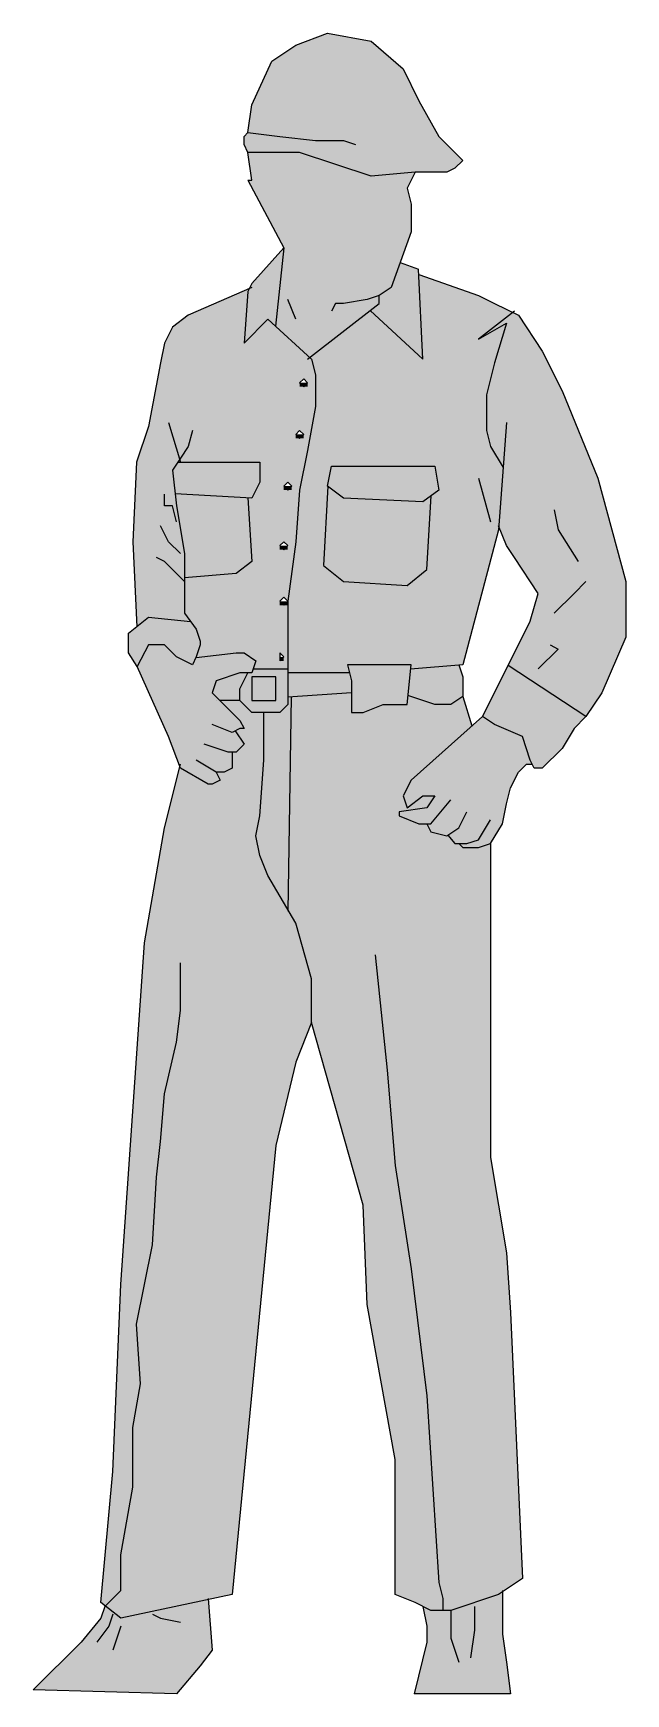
# Model space of a CAD drawing. Header units: millimetres. Extents: x -490 to 187, y 0 to 1898.
import ezdxf

# ---------------------------------------------------------------- set-up
doc = ezdxf.new("R2010")
doc.units = ezdxf.units.MM

msp = doc.modelspace()

# ---------------------------------------------------------------- hatches: boundary and pattern name
at = {"transparency": 33554687}
for color, points in [(256, [(0.6, 1752.3), (-26.7, 1779.6), (-49.4, 1820.4), (-67.5, 1856.7), (-103.8, 1888.5), (-153.8, 1897.6), (-190.1, 1884), (-217.3, 1865.8), (-240, 1815.9), (-244.6, 1784.1), (-249.1, 1779.6), (-249.1, 1770.5), (-244.6, 1761.4), (-185.6, 1761.4), (-103.8, 1734.2), (-53.9, 1738.7), (-17.6, 1738.7), (-8.5, 1743.2)]), (33, [(55, 1180.3), (52.3, 1174.9), (141.3, 1116.8), (159.5, 1144), (186.7, 1207.6), (186.7, 1271.1), (154.9, 1389.1), (114.1, 1489), (91.4, 1534.4), (64.1, 1575.3), (57.8, 1578.4), (18.7, 1548), (50.5, 1566.2), (36.9, 1520.8), (27.8, 1484.5), (27.8, 1443.6), (32.3, 1425.5), (46.7, 1401.5), (41.7, 1334), (50.5, 1312), (59.6, 1298.4), (86.8, 1257.5), (77.7, 1225.7)]), (256, [(-212.8, 1134.9), (-212.8, 1162.2), (-240, 1162.2), (-240, 1134.9)]), (33, [(-249.1, 1103.1), (-253.7, 1103.1), (-259.3, 1100.3), (-249.1, 1085), (-258.2, 1075.9), (-262.7, 1075.9), (-262.7, 1057.7), (-271.8, 1053.2), (-280.9, 1053.2), (-276.4, 1044.1), (-285.4, 1039.6), (-290, 1039.6), (-321.8, 1057.7), (-322.4, 1059.6), (-339.9, 989.7), (-362.6, 858), (-389.8, 467.6), (-398.9, 254.2), (-412.5, 104.4), (-389.8, 86.3), (-262.7, 113.5), (-212.8, 626.5), (-190.1, 721.8), (-171.9, 767.2), (-171.9, 817.1), (-190.1, 880.7), (-221.9, 935.2), (-231, 957.9), (-235.5, 980.6), (-231, 1003.3), (-226.4, 1066.8), (-226.4, 1121.3), (-240, 1121.3), (-253.7, 1134.9), (-262.7, 1134.9), (-276.4, 1134.9), (-253.7, 1112.2)]), (31, [(-8.5, 971.5), (-4, 971.5), (0.6, 967), (18.7, 967), (32.3, 971.5), (46, 994.2), (50.5, 1016.9), (55, 1035.1), (64.1, 1053.2), (73.2, 1062.3), (80, 1062.3), (77.7, 1066.8), (68.7, 1094.1), (36.9, 1107.7), (23.3, 1116.8), (-58.4, 1044.1), (-67.5, 1026), (-63, 1012.4), (-44.8, 1026), (-31.2, 1026), (-40.3, 1012.4), (-72.1, 1007.8), (-72.1, 1003.3), (-49.4, 994.2), (-40.3, 994.2), (-35.8, 985.1), (-17.6, 980.6), (-16.5, 981.3)])]:
    msp.add_hatch(color=color, dxfattribs=at).paths.add_polyline_path(points)
h = msp.add_hatch(color=31, dxfattribs=at)
h.paths.add_polyline_path([(-94.8, 1588.9), (-94.8, 1598), (-81.1, 1607.1), (-58.4, 1670.6), (-58.4, 1702.4), (-63, 1720.5), (-53.9, 1738.7), (-103.8, 1734.2), (-185.6, 1761.4), (-244.6, 1761.4), (-240, 1729.6), (-244.6, 1729.6), (-203.7, 1652.5), (-213.2, 1562.8), (-174, 1527.2)])
h.paths.add_polyline_path([(-326.3, 1184.9), (-339.9, 1198.5), (-353.5, 1198.5), (-358.1, 1198.5), (-370.9, 1174.1), (-335.4, 1094.1), (-321.8, 1057.7), (-290, 1039.6), (-285.4, 1039.6), (-276.4, 1044.1), (-280.9, 1053.2), (-271.8, 1053.2), (-262.7, 1057.7), (-262.7, 1075.9), (-258.2, 1075.9), (-249.1, 1085), (-259.3, 1100.3), (-253.7, 1103.1), (-249.1, 1103.1), (-253.7, 1112.2), (-285.4, 1144), (-280.9, 1157.6), (-253.7, 1166.7), (-240, 1166.7), (-235.5, 1180.3), (-249.1, 1189.4), (-258.2, 1189.4), (-303.9, 1184.3), (-308.1, 1175.8)])
h = msp.add_hatch(color=35, dxfattribs=at)
h.paths.add_polyline_path([(-203.7, 1652.5), (-240, 1611.6), (-244.6, 1602.5), (-249.1, 1543.5), (-221.9, 1570.7), (-213.2, 1562.8)])
h.paths.add_polyline_path([(-105, 1580.9), (-44.8, 1525.3), (-49.8, 1628), (-71, 1635.4), (-81.1, 1607.1), (-94.8, 1598), (-94.8, 1588.9)])
h = msp.add_hatch(color=33, dxfattribs=at)
h.paths.add_polyline_path([(41.4, 1330.1), (46.7, 1401.5), (32.3, 1425.5), (27.8, 1443.6), (27.8, 1484.5), (36.9, 1520.8), (50.5, 1566.2), (18.7, 1548), (57.8, 1578.4), (36.9, 1588.9), (18.7, 1598), (-49.5, 1621.8), (-44.8, 1525.3), (-105, 1580.9), (-174, 1527.2), (-171.9, 1525.3), (-167.4, 1507.2), (-167.4, 1470.9), (-176.5, 1420.9), (-185.6, 1375.5), (-190.1, 1316.5), (-199.2, 1248.4), (-199.2, 1171.2), (-199.2, 1166.7), (-128.8, 1166.7), (-131.1, 1175.8), (-58.4, 1175.8), (-58.9, 1170.8), (0.6, 1175.8)])
h.paths.add_polyline_path([(-35.3, 1369), (-40.3, 1284.7), (-63, 1266.6), (-135.6, 1271.1), (-158.3, 1289.3), (-153.6, 1379.9), (-153.8, 1380.1), (-149.2, 1402.8), (-31.2, 1402.8), (-26.7, 1375.5)], flags=16)
h = msp.add_hatch(color=33, dxfattribs=at)
h.paths.add_polyline_path([(-238.5, 1171.2), (-199.2, 1171.2), (-199.2, 1248.4), (-203.7, 1243.9), (-208.3, 1248.4), (-203.7, 1253), (-199.2, 1248.4), (-190.1, 1316.5), (-185.6, 1375.5), (-176.5, 1420.9), (-167.4, 1470.9), (-167.4, 1507.2), (-171.9, 1525.3), (-221.9, 1570.7), (-249.1, 1543.5), (-244.6, 1602.5), (-242.9, 1605.8), (-312.7, 1575.3), (-330.8, 1561.7), (-339.9, 1543.5), (-344.4, 1520.8), (-358.1, 1448.2), (-371.7, 1407.3), (-376.2, 1316.5), (-371.6, 1219.4), (-358.1, 1230.3), (-310.2, 1225.5), (-317.2, 1234.8), (-317.2, 1253), (-317.2, 1275.3), (-317.2, 1302.9), (-326.3, 1357.4), (-327.8, 1371.1), (-330.8, 1398.2), (-324.8, 1407.3), (-322.7, 1410.4), (-321.8, 1407.3), (-231, 1407.3), (-231, 1384.6), (-240, 1366.4), (-244.6, 1366.7), (-240, 1293.8), (-258.2, 1280.2), (-317.2, 1275.3), (-317.2, 1253), (-317.2, 1234.8), (-310.2, 1225.5), (-303.6, 1216.6), (-299.1, 1203), (-299.1, 1198.5), (-303.6, 1184.9), (-303.9, 1184.3), (-258.2, 1189.4), (-249.1, 1189.4), (-235.5, 1180.3)])
h.paths.add_polyline_path([(-181, 1493.6), (-185.6, 1498.1), (-181, 1502.6), (-176.5, 1498.1)], flags=16)
h.paths.add_polyline_path([(-185.6, 1443.6), (-181, 1439.1), (-185.6, 1434.5), (-190.1, 1439.1)], flags=0)
h.paths.add_polyline_path([(-199.2, 1375.5), (-203.7, 1380.1), (-199.2, 1384.6), (-194.6, 1380.1)], flags=0)
h.paths.add_polyline_path([(-208.3, 1312), (-203.7, 1316.5), (-199.2, 1312), (-203.7, 1307.4)], flags=0)
h.paths.add_polyline_path([(-208.3, 1184.9), (-208.3, 1189.4), (-203.7, 1184.9), (-208.3, 1180.3)], flags=0)
h = msp.add_hatch(color=35, dxfattribs=at)
h.paths.add_polyline_path([(-126.5, 1157.6), (-126.5, 1130.4), (-126.5, 1121.3), (-112.9, 1121.3), (-90.2, 1130.4), (-63, 1130.4), (-58.4, 1175.8), (-131.1, 1175.8)])
h.paths.add_polyline_path([(-158.3, 1289.3), (-135.6, 1271.1), (-63, 1266.6), (-40.3, 1284.7), (-35.3, 1369), (-44.8, 1361.9), (-135.6, 1366.4), (-153.6, 1379.9)])
h.paths.add_polyline_path([(-153.8, 1380.1), (-153.6, 1379.9), (-135.6, 1366.4), (-44.8, 1361.9), (-35.3, 1369), (-26.7, 1375.5), (-31.2, 1402.8), (-149.2, 1402.8)])
h.paths.add_polyline_path([(-244.6, 1366.7), (-240, 1366.4), (-231, 1384.6), (-231, 1407.3), (-324.8, 1407.3), (-330.8, 1398.2), (-327.8, 1371.1)])
h.paths.add_polyline_path([(-317.2, 1275.3), (-258.2, 1280.2), (-240, 1293.8), (-244.6, 1366.7), (-327.8, 1371.1), (-326.3, 1357.4), (-317.2, 1302.9)])
h.paths.add_polyline_path([(52.3, 1174.9), (23.3, 1116.8), (36.9, 1107.7), (68.7, 1094.1), (77.7, 1066.8), (82.3, 1057.7), (91.4, 1057.7), (114.1, 1080.4), (127.7, 1103.1), (141.3, 1116.8)])
h.paths.add_polyline_path([(-303.6, 1216.6), (-310.2, 1225.5), (-358.1, 1230.3), (-380.8, 1212.1), (-380.8, 1189.4), (-370.9, 1174.1), (-358.1, 1198.5), (-353.5, 1198.5), (-339.9, 1198.5), (-326.3, 1184.9), (-308.1, 1175.8), (-303.6, 1184.9), (-299.1, 1198.5), (-299.1, 1203)])
h = msp.add_hatch(color=256, dxfattribs=at)
h.paths.add_polyline_path([(-126.5, 1144), (-126.5, 1157.6), (-128.8, 1166.7), (-199.2, 1166.7), (-199.2, 1153.1), (-199.2, 1138.8)])
h.paths.add_polyline_path([(0.6, 1162.2), (-3.8, 1175.4), (-58.9, 1170.8), (-62, 1140.6), (-31.2, 1130.4), (-13.1, 1130.4), (0.6, 1139.5)])
h.paths.add_polyline_path([(-276.4, 1134.9), (-262.7, 1134.9), (-253.7, 1134.9), (-253.7, 1148.5), (-244.6, 1166.7), (-253.7, 1166.7), (-280.9, 1157.6), (-285.4, 1144)])
h = msp.add_hatch(color=146, dxfattribs=at)
h.paths.add_polyline_path([(-244.6, 1166.7), (-253.7, 1148.5), (-253.7, 1134.9), (-240, 1121.3), (-226.4, 1121.3), (-217.3, 1121.3), (-208.3, 1121.3), (-199.2, 1130.4), (-199.2, 1153.1), (-199.2, 1171.2), (-238.5, 1171.2), (-240, 1166.7)])
h.paths.add_polyline_path([(-240, 1134.9), (-240, 1162.2), (-212.8, 1162.2), (-212.8, 1134.9)], flags=16)
h = msp.add_hatch(color=33, dxfattribs=at)
h.paths.add_polyline_path([(-199.2, 1130.4), (-208.3, 1121.3), (-217.3, 1121.3), (-226.4, 1121.3), (-226.4, 1066.8), (-231, 1003.3), (-235.5, 980.6), (-231, 957.9), (-221.9, 935.2), (-199.1, 896.2), (-195.3, 1139.1), (-199.2, 1138.8)])
h.paths.add_polyline_path([(-62, 1140.6), (-63, 1130.4), (-90.2, 1130.4), (-112.9, 1121.3), (-126.5, 1121.3), (-126.5, 1130.4), (-126.5, 1144), (-195.3, 1139.1), (-199.1, 896.2), (-190.1, 880.7), (-171.9, 817.1), (-171.9, 767.2), (-112.9, 558.4), (-108.4, 444.9), (-76.6, 267.8), (-76.6, 113.5), (-53.9, 104.4), (-35.8, 95.3), (-13.1, 95.3), (41.4, 113.5), (68.7, 131.7), (55, 435.8), (50.5, 503.9), (32.3, 612.9), (32.3, 971.5), (18.7, 967), (0.6, 967), (-4, 971.5), (-8.5, 971.5), (-16.5, 981.3), (-17.6, 980.6), (-35.8, 985.1), (-40.3, 994.2), (-49.4, 994.2), (-72.1, 1003.3), (-72.1, 1007.8), (-40.3, 1012.4), (-31.2, 1026), (-44.8, 1026), (-63, 1012.4), (-67.5, 1026), (-58.4, 1044.1), (11.1, 1106), (0.6, 1139.5), (-13.1, 1130.4), (-31.2, 1130.4)])
h = msp.add_hatch(color=256, dxfattribs=at)
h.paths.add_polyline_path([(46, 68.1), (46, 116.5), (41.4, 113.5), (-13.1, 95.3), (-35.8, 95.3), (-44.8, 99.9), (-40.3, 77.2), (-40.3, 59), (-55, 0), (55, 0), (50.5, 36.3)])
h.paths.add_polyline_path([(-407.5, 100.4), (-408, 99.9), (-412.5, 86.3), (-435.2, 59), (-489.7, 4.5), (-326.3, 0), (-299.1, 31.8), (-285.4, 49.9), (-289.9, 107.7), (-389.8, 86.3)])

# ---------------------------------------------------------------- linework, layer by layer
at = {"linetype": 'ByBlock', "transparency": 33554687}
for p, q in [((-217.3, 1865.8), (-190.1, 1884)), ((-190.1, 1884), (-153.8, 1897.6)), ((-153.8, 1897.6), (-103.8, 1888.5)), ((-103.8, 1888.5), (-67.5, 1856.7)), ((-240, 1815.9), (-217.3, 1865.8)), ((-67.5, 1856.7), (-49.4, 1820.4)), ((-244.6, 1784.1), (-240, 1815.9)), ((-49.4, 1820.4), (-26.7, 1779.6)), ((-249.1, 1779.6), (-244.6, 1784.1)), ((-244.6, 1784.1), (-208.3, 1779.6)), ((-249.1, 1770.5), (-249.1, 1779.6)), ((-244.6, 1761.4), (-249.1, 1770.5)), ((-208.3, 1779.6), (-167.4, 1775)), ((-167.4, 1775), (-135.6, 1775)), ((-135.6, 1775), (-122, 1770.5)), ((-26.7, 1779.6), (0.6, 1752.3)), ((-185.6, 1761.4), (-244.6, 1761.4)), ((-240, 1729.6), (-244.6, 1761.4)), ((-103.8, 1734.2), (-185.6, 1761.4)), ((0.6, 1752.3), (-8.5, 1743.2)), ((-244.6, 1729.6), (-203.7, 1652.5)), ((-244.6, 1729.6), (-240, 1729.6)), ((-53.9, 1738.7), (-103.8, 1734.2)), ((-53.9, 1738.7), (-63, 1720.5)), ((-17.6, 1738.7), (-53.9, 1738.7)), ((-8.5, 1743.2), (-17.6, 1738.7)), ((-63, 1720.5), (-58.4, 1702.4)), ((-58.4, 1702.4), (-58.4, 1670.6)), ((-58.4, 1670.6), (-81.1, 1607.1)), ((-203.7, 1652.5), (-240, 1611.6)), ((-203.7, 1652.5), (-213.2, 1562.8)), ((-71, 1635.4), (-49.8, 1628)), ((-44.8, 1525.3), (-49.8, 1628)), ((-49.5, 1621.8), (18.7, 1598)), ((-240, 1607.1), (-312.7, 1575.3)), ((-244.6, 1602.5), (-249.1, 1543.5)), ((-240, 1611.6), (-244.6, 1602.5)), ((-94.8, 1598), (-108.4, 1593.4)), ((-81.1, 1607.1), (-94.8, 1598)), ((18.7, 1598), (36.9, 1588.9)), ((-312.7, 1575.3), (-330.8, 1561.7)), ((-190.1, 1570.7), (-199.2, 1593.4)), ((-176.5, 1525.3), (-94.8, 1588.9)), ((-144.7, 1588.9), (-149.2, 1579.8)), ((-135.6, 1588.9), (-144.7, 1588.9)), ((-108.4, 1593.4), (-135.6, 1588.9)), ((-105, 1580.9), (-44.8, 1525.3)), ((59.6, 1579.8), (18.7, 1548)), ((36.9, 1588.9), (64.1, 1575.3)), ((64.1, 1575.3), (91.4, 1534.4)), ((-330.8, 1561.7), (-339.9, 1543.5)), ((-249.1, 1543.5), (-221.9, 1570.7)), ((-221.9, 1570.7), (-171.9, 1525.3)), ((18.7, 1548), (50.5, 1566.2)), ((50.5, 1566.2), (36.9, 1520.8)), ((-339.9, 1543.5), (-344.4, 1520.8)), ((-344.4, 1520.8), (-358.1, 1448.2)), ((-171.9, 1525.3), (-167.4, 1507.2)), ((36.9, 1520.8), (27.8, 1484.5)), ((91.4, 1534.4), (114.1, 1489)), ((-181, 1502.6), (-185.6, 1498.1)), ((-176.5, 1498.1), (-181, 1502.6)), ((-167.4, 1507.2), (-167.4, 1470.9)), ((-185.6, 1498.1), (-181, 1493.6)), ((-181, 1493.6), (-176.5, 1498.1)), ((-176.5, 1498.1), (-176.5, 1498.1)), ((27.8, 1484.5), (27.8, 1443.6)), ((114.1, 1489), (154.9, 1389.1)), ((-167.4, 1470.9), (-176.5, 1420.9)), ((-358.1, 1448.2), (-371.7, 1407.3)), ((-335.4, 1452.7), (-321.8, 1407.3)), ((-308.1, 1443.6), (-312.7, 1425.5)), ((-185.6, 1443.6), (-190.1, 1439.1)), ((-181, 1439.1), (-185.6, 1443.6)), ((27.8, 1443.6), (32.3, 1425.5)), ((50.5, 1452.7), (41.4, 1330.1)), ((-312.7, 1425.5), (-321.8, 1411.8)), ((-190.1, 1439.1), (-185.6, 1434.5)), ((-185.6, 1434.5), (-181, 1439.1)), ((-181, 1439.1), (-181, 1439.1)), ((32.3, 1425.5), (46.7, 1401.5)), ((-371.7, 1407.3), (-376.2, 1316.5)), ((-321.8, 1411.8), (-330.8, 1398.2)), ((-324.8, 1407.3), (-231, 1407.3)), ((-231, 1407.3), (-231, 1384.6)), ((-176.5, 1420.9), (-185.6, 1375.5)), ((-330.8, 1398.2), (-326.3, 1357.4)), ((-153.8, 1380.1), (-149.2, 1402.8)), ((-149.2, 1402.8), (-149.2, 1402.8)), ((-149.2, 1402.8), (-31.2, 1402.8)), ((-31.2, 1402.8), (-26.7, 1375.5)), ((18.7, 1389.1), (32.3, 1339.2)), ((154.9, 1389.1), (186.7, 1271.1)), ((-339.9, 1357.4), (-339.9, 1371)), ((-240, 1366.4), (-327.8, 1371.1)), ((-244.6, 1366.7), (-240, 1293.8)), ((-231, 1384.6), (-240, 1366.4)), ((-199.2, 1384.6), (-203.7, 1380.1)), ((-203.7, 1380.1), (-199.2, 1375.5)), ((-194.6, 1380.1), (-199.2, 1384.6)), ((-199.2, 1375.5), (-194.6, 1380.1)), ((-194.6, 1380.1), (-194.6, 1380.1)), ((-185.6, 1375.5), (-190.1, 1316.5)), ((-153.6, 1379.9), (-158.3, 1289.3)), ((-135.6, 1366.4), (-153.8, 1380.1)), ((-44.8, 1361.9), (-135.6, 1366.4)), ((-26.7, 1375.5), (-44.8, 1361.9)), ((-40.3, 1284.7), (-35.3, 1369)), ((-330.8, 1357.4), (-339.9, 1357.4)), ((-326.3, 1339.2), (-330.8, 1357.4)), ((-326.3, 1357.4), (-317.2, 1302.9)), ((105, 1352.8), (109.5, 1330.1)), ((-339.9, 1325.6), (-344.4, 1334.7)), ((41.4, 1330.1), (0.6, 1175.8)), ((50.5, 1312), (41.4, 1334.7)), ((109.5, 1330.1), (132.2, 1293.8)), ((-376.2, 1316.5), (-371.6, 1219.4)), ((-335.4, 1316.5), (-339.9, 1325.6)), ((-321.8, 1302.9), (-335.4, 1316.5)), ((-203.7, 1316.5), (-208.3, 1312)), ((-208.3, 1312), (-203.7, 1307.4)), ((-199.2, 1312), (-203.7, 1316.5)), ((-203.7, 1307.4), (-199.2, 1312)), ((-190.1, 1316.5), (-199.2, 1248.4)), ((-199.2, 1312), (-199.2, 1312)), ((59.6, 1298.4), (50.5, 1312)), ((-339.9, 1293.8), (-349, 1298.4)), ((-317.2, 1271.1), (-339.9, 1293.8)), ((-317.2, 1302.9), (-317.2, 1253)), ((-240, 1293.8), (-258.2, 1280.2)), ((86.8, 1257.5), (59.6, 1298.4)), ((-258.2, 1280.2), (-317.2, 1275.3)), ((-158.3, 1289.3), (-135.6, 1271.1)), ((-63, 1266.6), (-40.3, 1284.7)), ((-317.2, 1253), (-317.2, 1234.8)), ((-203.7, 1253), (-208.3, 1248.4)), ((-199.2, 1248.4), (-203.7, 1253)), ((-135.6, 1271.1), (-63, 1266.6)), ((77.7, 1225.7), (86.8, 1257.5)), ((127.7, 1257.5), (105, 1234.8)), ((141.3, 1271.1), (127.7, 1257.5)), ((186.7, 1271.1), (186.7, 1207.6)), ((-317.2, 1234.8), (-303.6, 1216.6)), ((-208.3, 1248.4), (-203.7, 1243.9)), ((-203.7, 1243.9), (-199.2, 1248.4)), ((-199.2, 1248.4), (-199.2, 1248.4)), ((-199.2, 1248.4), (-199.2, 1171.2)), ((-380.8, 1212.1), (-358.1, 1230.3)), ((-358.1, 1230.3), (-310.2, 1225.5)), ((-303.6, 1216.6), (-299.1, 1203)), ((55, 1180.3), (77.7, 1225.7)), ((-380.8, 1189.4), (-380.8, 1212.1)), ((-358.1, 1198.5), (-370.9, 1174.1)), ((-353.5, 1198.5), (-358.1, 1198.5)), ((-339.9, 1198.5), (-353.5, 1198.5)), ((-326.3, 1184.9), (-339.9, 1198.5)), ((-299.1, 1198.5), (-303.6, 1184.9)), ((-299.1, 1203), (-299.1, 1198.5)), ((100.4, 1198.5), (109.5, 1193.9)), ((186.7, 1207.6), (159.5, 1144)), ((-370.9, 1174.1), (-380.8, 1189.4)), ((-308.1, 1175.8), (-326.3, 1184.9)), ((-303.6, 1184.9), (-308.1, 1175.8)), ((-303.9, 1184.3), (-258.2, 1189.4)), ((-258.2, 1189.4), (-249.1, 1189.4)), ((-249.1, 1189.4), (-235.5, 1180.3)), ((-235.5, 1180.3), (-240, 1166.7)), ((-203.7, 1184.9), (-208.3, 1189.4)), ((-208.3, 1189.4), (-208.3, 1184.9)), ((-208.3, 1180.3), (-203.7, 1184.9)), ((-208.3, 1184.9), (-208.3, 1180.3)), ((-203.7, 1184.9), (-203.7, 1184.9)), ((23.3, 1116.8), (55, 1180.3)), ((109.5, 1193.9), (86.8, 1171.2)), ((-335.4, 1094.1), (-370.9, 1174.1)), ((-280.9, 1157.6), (-285.4, 1144)), ((-253.7, 1166.7), (-280.9, 1157.6)), ((-240, 1166.7), (-253.7, 1166.7)), ((-253.7, 1148.5), (-244.6, 1166.7)), ((-212.8, 1162.2), (-240, 1162.2)), ((-240, 1162.2), (-240, 1134.9)), ((-238.5, 1171.2), (-199.2, 1171.2)), ((-212.8, 1134.9), (-212.8, 1162.2)), ((-212.8, 1162.2), (-212.8, 1162.2)), ((-199.2, 1171.2), (-199.2, 1153.1)), ((-128.8, 1166.7), (-199.2, 1166.7)), ((-131.1, 1175.8), (-126.5, 1157.6)), ((-58.4, 1175.8), (-131.1, 1175.8)), ((-126.5, 1157.6), (-126.5, 1130.4)), ((-63, 1130.4), (-58.4, 1175.8)), ((0.6, 1175.8), (-58.9, 1170.8)), ((-58.4, 1175.8), (-58.4, 1175.8)), ((-4, 1175.8), (0.6, 1162.2)), ((0.6, 1162.2), (0.6, 1139.5)), ((141.3, 1116.8), (52.3, 1174.9)), ((-285.4, 1144), (-253.7, 1112.2)), ((-253.7, 1134.9), (-253.7, 1148.5)), ((-199.2, 1153.1), (-199.2, 1130.4)), ((-126.5, 1144), (-199.2, 1138.8)), ((-195.3, 1139.1), (-199.2, 894.3)), ((-31.2, 1130.4), (-62, 1140.6)), ((0.6, 1139.5), (-13.1, 1130.4)), ((0.6, 1139.5), (11.1, 1106)), ((159.5, 1144), (141.3, 1116.8)), ((-280.9, 1134.9), (-280.9, 1134.9)), ((-280.9, 1134.9), (-280.9, 1134.9)), ((-262.7, 1134.9), (-276.4, 1134.9)), ((-253.7, 1134.9), (-262.7, 1134.9)), ((-240, 1121.3), (-253.7, 1134.9)), ((-240, 1134.9), (-212.8, 1134.9)), ((-226.4, 1121.3), (-240, 1121.3)), ((-217.3, 1121.3), (-226.4, 1121.3)), ((-226.4, 1066.8), (-226.4, 1121.3)), ((-208.3, 1121.3), (-217.3, 1121.3)), ((-199.2, 1130.4), (-208.3, 1121.3)), ((-126.5, 1130.4), (-126.5, 1121.3)), ((-126.5, 1121.3), (-112.9, 1121.3)), ((-112.9, 1121.3), (-90.2, 1130.4)), ((-90.2, 1130.4), (-63, 1130.4)), ((-13.1, 1130.4), (-31.2, 1130.4)), ((-262.7, 1098.6), (-285.4, 1107.7)), ((-253.7, 1103.1), (-262.7, 1098.6)), ((-253.7, 1112.2), (-249.1, 1103.1)), ((-249.1, 1103.1), (-253.7, 1103.1)), ((23.3, 1116.8), (-58.4, 1044.1)), ((36.9, 1107.7), (23.3, 1116.8)), ((68.7, 1094.1), (36.9, 1107.7)), ((127.7, 1103.1), (114.1, 1080.4)), ((141.3, 1116.8), (127.7, 1103.1)), ((-321.8, 1057.7), (-335.4, 1094.1)), ((-267.3, 1075.9), (-294.5, 1085)), ((-259.3, 1100.3), (-249.1, 1085)), ((-249.1, 1085), (-258.2, 1075.9)), ((77.7, 1066.8), (68.7, 1094.1)), ((-280.9, 1053.2), (-303.6, 1066.8)), ((-258.2, 1075.9), (-267.3, 1075.9)), ((-262.7, 1075.9), (-262.7, 1057.7)), ((-231, 1003.3), (-226.4, 1066.8)), ((82.3, 1057.7), (77.7, 1066.8)), ((114.1, 1080.4), (91.4, 1057.7)), ((-339.9, 989.7), (-321.8, 1062.3)), ((-290, 1039.6), (-321.8, 1057.7)), ((-276.4, 1044.1), (-285.4, 1039.6)), ((-271.8, 1053.2), (-280.9, 1053.2)), ((-280.9, 1053.2), (-276.4, 1044.1)), ((-262.7, 1057.7), (-271.8, 1053.2)), ((-58.4, 1044.1), (-67.5, 1026)), ((55, 1035.1), (64.1, 1053.2)), ((64.1, 1053.2), (73.2, 1062.3)), ((73.2, 1062.3), (80, 1062.3)), ((91.4, 1057.7), (82.3, 1057.7)), ((-285.4, 1039.6), (-290, 1039.6)), ((-67.5, 1026), (-63, 1012.4)), ((-63, 1012.4), (-44.8, 1026)), ((-44.8, 1026), (-31.2, 1026)), ((-31.2, 1026), (-40.3, 1012.4)), ((50.5, 1016.9), (55, 1035.1)), ((-40.3, 1012.4), (-72.1, 1007.8)), ((-72.1, 1007.8), (-72.1, 1003.3)), ((-35.8, 994.2), (-13.1, 1021.4)), ((-4, 989.7), (5.1, 1007.8)), ((46, 994.2), (50.5, 1016.9)), ((-362.6, 858), (-339.9, 989.7)), ((-235.5, 980.6), (-231, 1003.3)), ((-72.1, 1003.3), (-49.4, 994.2)), ((-49.4, 994.2), (-35.8, 994.2)), ((-40.3, 994.2), (-35.8, 985.1)), ((-17.6, 980.6), (-4, 989.7)), ((18.7, 976), (32.3, 998.7)), ((32.3, 971.5), (46, 994.2)), ((-231, 957.9), (-235.5, 980.6)), ((-35.8, 985.1), (-17.6, 980.6)), ((-16.5, 981.3), (-8.5, 971.5)), ((-8.5, 971.5), (5.1, 971.5)), ((-4, 971.5), (0.6, 967)), ((5.1, 971.5), (18.7, 976)), ((18.7, 967), (32.3, 971.5)), ((32.3, 971.5), (32.3, 612.9)), ((-221.9, 935.2), (-231, 957.9)), ((0.6, 967), (18.7, 967)), ((-190.1, 880.7), (-221.9, 935.2)), ((-171.9, 817.1), (-190.1, 880.7)), ((-389.8, 467.6), (-362.6, 858)), ((-321.8, 780.8), (-321.8, 835.3)), ((-99.3, 844.4), (-85.7, 712.7)), ((-171.9, 767.2), (-171.9, 817.1)), ((-326.3, 744.5), (-321.8, 780.8)), ((-171.9, 767.2), (-190.1, 721.8)), ((-112.9, 558.4), (-171.9, 767.2)), ((-339.9, 685.5), (-326.3, 744.5)), ((-190.1, 721.8), (-212.8, 626.5)), ((-85.7, 712.7), (-76.6, 603.8)), ((-344.4, 631), (-339.9, 685.5)), ((-349, 590.2), (-344.4, 631)), ((-212.8, 626.5), (-262.7, 113.5)), ((32.3, 612.9), (50.5, 503.9)), ((-353.5, 513), (-349, 590.2)), ((-76.6, 603.8), (-58.4, 485.7)), ((-108.4, 444.9), (-112.9, 558.4)), ((-371.7, 422.2), (-353.5, 513)), ((50.5, 503.9), (55, 435.8)), ((-58.4, 485.7), (-40.3, 340.5)), ((-398.9, 254.2), (-389.8, 467.6)), ((-76.6, 267.8), (-108.4, 444.9)), ((-367.1, 354.1), (-371.7, 422.2)), ((55, 435.8), (68.7, 131.7)), ((-376.2, 304.2), (-367.1, 354.1)), ((-40.3, 340.5), (-26.7, 127.1)), ((-376.2, 236.1), (-376.2, 304.2)), ((-76.6, 113.5), (-76.6, 267.8)), ((-412.5, 104.4), (-398.9, 254.2)), ((-389.8, 158.9), (-376.2, 236.1)), ((-389.8, 118), (-389.8, 158.9)), ((-408, 99.9), (-389.8, 118)), ((-26.7, 127.1), (-22.1, 109)), ((68.7, 131.7), (41.4, 113.5)), ((46, 118), (46, 68.1)), ((-389.8, 86.3), (-412.5, 104.4)), ((-408, 99.9), (-412.5, 86.3)), ((-262.7, 113.5), (-389.8, 86.3)), ((-290, 109), (-285.4, 49.9)), ((-53.9, 104.4), (-76.6, 113.5)), ((-35.8, 95.3), (-53.9, 104.4)), ((-44.8, 99.9), (-40.3, 77.2)), ((-13.1, 95.3), (-35.8, 95.3)), ((-22.1, 109), (-22.1, 95.3)), ((41.4, 113.5), (-13.1, 95.3)), ((-13.1, 95.3), (-13.1, 63.6)), ((14.2, 99.9), (14.2, 72.6)), ((-412.5, 86.3), (-435.2, 59)), ((-403.5, 77.2), (-417.1, 59)), ((-398.9, 90.8), (-403.5, 77.2)), ((-389.8, 77.2), (-398.9, 49.9)), ((-353.5, 90.8), (-344.4, 86.3)), ((-344.4, 86.3), (-321.8, 81.7)), ((-40.3, 77.2), (-40.3, 59)), ((-435.2, 59), (-489.7, 4.5)), ((-40.3, 59), (-55, 0)), ((-13.1, 63.6), (-8.5, 49.9)), ((14.2, 72.6), (9.6, 40.9)), ((46, 68.1), (50.5, 36.3)), ((-285.4, 49.9), (-299.1, 31.8)), ((-8.5, 49.9), (-4, 36.3)), ((-299.1, 31.8), (-326.3, 0)), ((50.5, 36.3), (55, 0)), ((-326.3, 0), (-489.7, 4.5)), ((55, 0), (-55, 0))]:
    msp.add_line(p, q, dxfattribs=at)
at = {"transparency": 33554687}
msp.add_line((-94.8, 1588.9), (-94.8, 1598), dxfattribs=at)
at = {"linetype": 'ByBlock', "transparency": 33554687}
for points in [[(-176.5, 1498.1), (-185.6, 1498.1), (-176.5, 1493.6), (-185.6, 1493.6)], [(-181, 1439.1), (-190.1, 1439.1), (-181, 1434.5), (-190.1, 1434.5)], [(-194.6, 1380.1), (-203.7, 1380.1), (-194.6, 1375.5), (-203.7, 1375.5)], [(-199.2, 1312), (-208.3, 1312), (-199.2, 1307.4), (-208.3, 1307.4)], [(-199.2, 1248.4), (-208.3, 1248.4), (-199.2, 1243.9), (-208.3, 1243.9)], [(-203.7, 1184.9), (-208.3, 1184.9), (-203.7, 1180.3), (-208.3, 1180.3)]]:
    msp.add_solid(points, dxfattribs=at)

doc.saveas('drawing.dxf')
